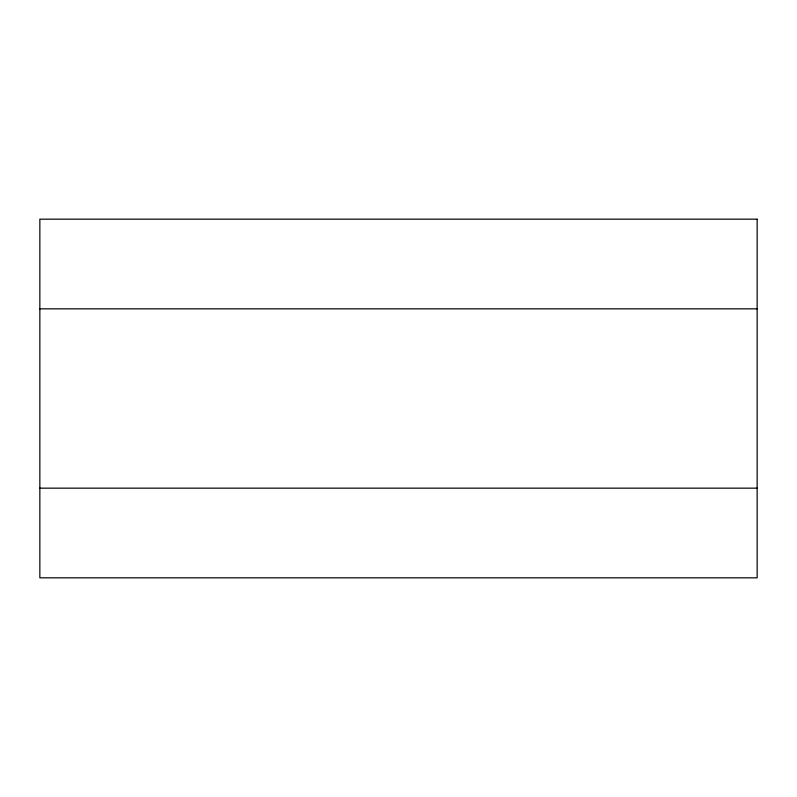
<?xml version="1.0" encoding="UTF-8"?>
<svg xmlns="http://www.w3.org/2000/svg" width="797" height="797" viewBox="0 0 797 797"><rect width="100%" height="100%" fill="white"/><g stroke="black" fill="none" stroke-linecap="round" stroke-linejoin="round"><path stroke-width="1.2" d="M39.85 308.837L757.15 308.837M39.85 488.162L757.15 488.162M757.15 219.175L39.85 219.175L39.85 577.825L757.15 577.825L757.15 219.175"/></g></svg>
